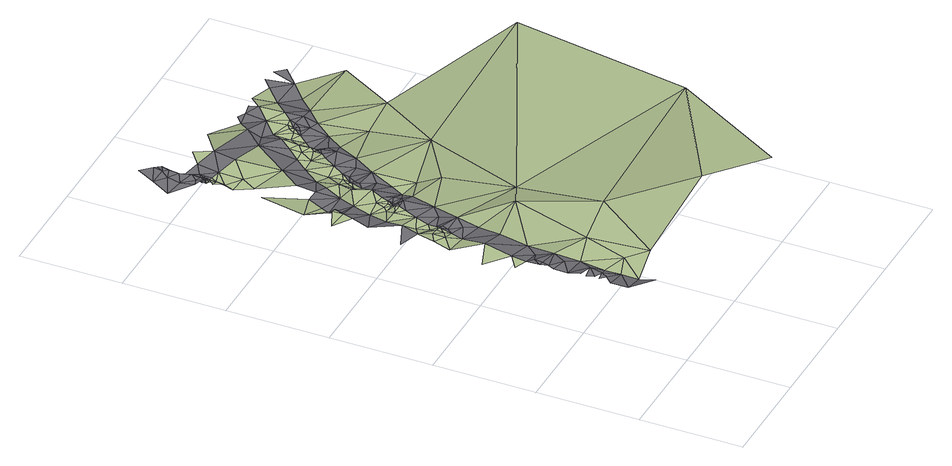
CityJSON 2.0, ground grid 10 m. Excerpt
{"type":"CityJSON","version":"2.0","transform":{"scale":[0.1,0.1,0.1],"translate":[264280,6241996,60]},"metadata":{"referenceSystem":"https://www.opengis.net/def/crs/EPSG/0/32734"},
"CityObjects":{
"road1":{"type":"Road","attributes":{"highway":"tertiary","name":"Upper Roodebloem Road","surface":"asphalt","lanes":1,"width":2.2,"oneway":"yes"},"geometry":[{"type":"MultiSurface","lod":"1","boundaries":[[[0,1,2]],[[3,4,0]],[[5,6,7]],[[4,3,5]],[[3,0,2]],[[8,9,10]],[[9,8,6]],[[5,3,6]],[[9,11,12]],[[9,6,13]],[[6,3,13]],[[14,11,15]],[[11,9,16]],[[15,17,14]],[[18,19,17]],[[20,19,18]],[[13,16,9]],[[16,15,11]],[[18,21,20]],[[21,22,20]],[[23,18,17]],[[23,17,15]],[[18,23,21]],[[22,21,24]],[[16,23,15]],[[24,25,22]],[[21,23,24]],[[24,26,25]],[[23,26,24]],[[25,26,27]],[[27,26,28]],[[29,30,31]],[[28,32,27]],[[33,32,34]],[[32,28,35]],[[36,33,37]],[[32,35,34]],[[37,33,34]],[[38,31,39]],[[36,37,40]],[[41,36,40]],[[40,42,41]],[[38,43,44]],[[42,45,41]],[[39,43,38]],[[46,40,37]],[[46,37,34]],[[35,46,34]],[[40,46,42]],[[44,43,47]],[[48,49,47]],[[50,45,42]],[[51,49,48]],[[42,46,50]],[[50,52,45]],[[51,48,53]],[[47,54,48]],[[47,43,54]],[[54,53,48]],[[46,55,50]],[[50,55,52]],[[55,56,52]],[[53,57,58]],[[54,57,53]],[[56,59,60]],[[61,60,62]],[[56,55,59]],[[58,57,63]],[[60,59,62]],[[64,61,62]],[[65,61,64]],[[64,62,59]],[[64,66,65]],[[67,65,66]],[[66,64,68]],[[59,68,64]],[[69,59,55]],[[70,63,57]],[[71,67,66]],[[66,68,71]],[[71,72,67]],[[69,68,59]],[[73,70,57]],[[71,74,72]],[[71,68,74]],[[68,69,74]],[[75,72,74]],[[76,70,73]],[[76,77,70]],[[78,75,74]],[[79,75,80]],[[75,78,80]],[[76,81,77]],[[79,80,82]],[[83,79,82]],[[82,84,83]],[[85,83,84]],[[78,86,80]],[[86,82,80]],[[85,84,87]],[[86,84,82]],[[81,76,88]],[[89,85,87]],[[84,86,87]],[[90,89,87]],[[87,86,90]],[[81,88,91]],[[90,92,89]],[[86,93,90]],[[91,94,81]],[[90,93,92]],[[92,95,96]],[[92,93,95]],[[95,97,96]],[[94,91,98]],[[97,95,99]],[[99,100,97]],[[101,100,99]],[[93,102,95]],[[99,103,101]],[[95,104,99]],[[105,94,98]],[[106,101,103]],[[104,103,99]],[[104,95,102]],[[104,106,103]],[[94,105,107]],[[106,104,108]],[[102,108,104]],[[106,108,109]],[[107,105,110]],[[108,111,109]],[[107,112,113]],[[107,110,112]],[[114,111,108]],[[115,111,116]],[[111,114,116]],[[113,112,117]],[[118,115,116]],[[118,116,114]],[[119,115,118]],[[108,120,114]],[[118,121,119]],[[114,121,118]],[[122,119,121]],[[117,112,123]],[[123,124,117]],[[114,125,121]],[[120,125,114]],[[121,125,122]],[[112,126,123]],[[125,127,122]],[[120,128,125]],[[126,129,123]],[[125,128,127]],[[128,130,127]],[[130,128,131]],[[130,131,132]],[[130,132,133]],[[134,133,132]],[[135,132,136]]]}]},
"terrain1":{"type":"TINRelief","geometry":[{"type":"CompositeSurface","lod":"1","boundaries":[[[2,137,3]],[[137,13,3]],[[22,25,138]],[[16,13,137]],[[139,25,27]],[[2,140,137]],[[141,23,16]],[[137,141,16]],[[142,143,144]],[[32,142,27]],[[26,23,141]],[[142,32,143]],[[141,137,140]],[[145,144,143]],[[30,144,145]],[[146,145,143]],[[32,33,143]],[[147,30,145]],[[146,143,33]],[[145,146,147]],[[30,148,31]],[[30,147,149]],[[36,146,33]],[[148,30,149]],[[147,146,36]],[[140,150,141]],[[36,41,147]],[[151,44,47]],[[152,26,141]],[[149,147,41]],[[26,152,28]],[[47,153,151]],[[41,45,149]],[[149,45,148]],[[31,148,52]],[[52,39,31]],[[28,152,35]],[[52,148,45]],[[49,153,47]],[[150,140,154]],[[53,155,153]],[[51,153,49]],[[51,53,153]],[[141,150,152]],[[52,156,39]],[[155,53,58]],[[35,152,46]],[[39,157,43]],[[39,156,157]],[[156,52,56]],[[155,58,63]],[[63,158,155]],[[43,157,159]],[[157,156,160]],[[60,156,56]],[[60,160,156]],[[43,161,54]],[[43,159,161]],[[157,162,159]],[[162,157,160]],[[61,160,60]],[[61,162,160]],[[159,162,163]],[[163,161,159]],[[61,65,162]],[[65,163,162]],[[164,46,152]],[[67,163,65]],[[161,163,67]],[[55,46,164]],[[150,164,152]],[[161,75,54]],[[161,67,72]],[[54,165,57]],[[166,167,168]],[[167,166,169]],[[170,169,166]],[[171,166,168]],[[172,171,168]],[[75,161,72]],[[165,54,75]],[[170,166,173]],[[174,170,175]],[[171,173,166]],[[175,176,174]],[[170,173,175]],[[177,172,178]],[[175,179,176]],[[172,177,171]],[[57,165,180]],[[175,181,179]],[[180,73,57]],[[181,175,173]],[[182,181,173]],[[183,69,55]],[[184,173,171]],[[75,79,165]],[[171,177,184]],[[182,173,184]],[[77,81,178]],[[164,183,55]],[[180,165,185]],[[81,177,178]],[[79,185,165]],[[180,76,73]],[[69,186,74]],[[187,180,185]],[[79,83,185]],[[150,154,188]],[[78,74,186]],[[189,180,187]],[[183,186,69]],[[76,180,190]],[[83,187,185]],[[191,184,177]],[[190,180,189]],[[83,85,187]],[[81,191,177]],[[187,85,189]],[[86,78,186]],[[85,89,189]],[[190,88,76]],[[154,192,188]],[[188,164,150]],[[190,189,89]],[[89,92,190]],[[88,190,92]],[[193,194,195]],[[94,191,81]],[[164,196,183]],[[92,197,88]],[[91,88,197]],[[186,183,196]],[[96,197,92]],[[86,186,196]],[[197,198,91]],[[97,197,96]],[[97,199,197]],[[198,197,199]],[[198,98,91]],[[196,93,86]],[[97,100,199]],[[198,199,200]],[[199,100,101]],[[98,198,201]],[[200,199,101]],[[201,198,200]],[[200,101,106]],[[201,105,98]],[[201,200,106]],[[195,113,202]],[[106,109,201]],[[203,105,201]],[[93,204,102]],[[201,109,203]],[[204,93,196]],[[110,105,203]],[[109,111,203]],[[110,203,205]],[[202,113,117]],[[205,203,111]],[[108,102,204]],[[206,196,164]],[[207,110,205]],[[111,115,205]],[[206,164,188]],[[207,205,115]],[[207,208,110]],[[115,119,207]],[[110,208,112]],[[120,108,204]],[[208,207,119]],[[196,209,204]],[[119,122,208]],[[122,112,208]],[[127,112,122]],[[209,120,204]],[[127,126,112]],[[128,120,209]],[[126,127,130]],[[206,209,196]],[[130,210,126]],[[128,209,211]],[[133,210,130]],[[128,211,131]],[[132,131,211]]]}]},
"road2":{"type":"Road","attributes":{"highway":"residential","name":"Coronation Road","surface":"asphalt","lanes":1,"width":2.2,"oneway":"yes"},"geometry":[{"type":"MultiSurface","lod":"1","boundaries":[[[212,213,214]],[[215,214,213]],[[216,214,217]],[[217,214,218]],[[219,220,221]],[[179,222,176]],[[223,218,224]],[[225,226,227]],[[214,215,218]],[[228,222,229]],[[226,230,227]],[[213,231,228]],[[195,191,94]],[[195,94,113]],[[94,107,113]],[[194,184,195]],[[176,222,232]],[[191,195,184]],[[232,222,228]],[[233,184,194]],[[233,215,229]],[[231,232,228]],[[179,181,229]],[[229,222,179]],[[231,213,212]],[[181,182,233]],[[181,233,229]],[[229,215,228]],[[227,234,225]],[[223,234,218]],[[213,228,215]],[[230,235,221]],[[219,221,235]],[[233,224,215]],[[217,218,227]],[[215,224,218]],[[221,227,230]],[[234,227,218]],[[219,236,220]],[[184,233,182]],[[194,224,233]],[[221,217,227]],[[216,212,214]],[[221,220,217]],[[216,217,220]]]}]}
},
"vertices":[
[18,65,56],[32,45,61],[40,65,51],[40,82,51],[18,82,56],[25,89,56],[29,95,56],[20,94,56],[21,99,56],[32,108,56],[19,106,56],[21,125,52],[20,112,56],[40,98,51],[22,139,52],[36,135,52],[43,123,51],[25,145,52],[27,152,52],[23,152,52],[23,153,52],[28,160,52],[27,168,48],[45,149,51],[42,166,46],[30,183,48],[52,178,46],[37,212,48],[58,207,46],[11,282,43],[32,275,43],[38,293,43],[43,237,42],[47,249,42],[59,244,42],[65,231,42],[50,261,42],[51,255,42],[23,319,43],[44,311,38],[54,261,42],[50,263,42],[56,268,38],[50,330,36],[30,337,43],[56,276,38],[71,255,42],[33,347,43],[40,355,36],[36,356,43],[70,272,38],[36,357,43],[61,290,38],[40,365,34],[56,348,36],[82,282,38],[67,303,38],[65,365,34],[44,373,34],[80,311,38],[70,310,38],[72,317,36],[73,313,38],[52,389,34],[75,316,36],[73,318,36],[76,320,36],[76,324,36],[85,315,36],[93,308,35],[65,389,34],[83,322,36],[79,331,36],[74,383,34],[99,321,29],[86,344,36],[88,399,27],[67,408,34],[106,334,29],[93,357,29],[106,349,29],[85,430,32],[99,362,29],[100,370,27],[103,369,27],[100,371,27],[119,359,29],[107,376,27],[102,416,26],[109,383,27],[122,376,27],[113,429,26],[117,395,27],[135,382,27],[119,469,26],[138,402,27],[125,407,27],[129,412,27],[125,442,26],[136,417,26],[133,418,26],[134,419,26],[151,405,22],[139,422,19],[146,414,22],[136,455,26],[141,428,19],[140,476,19],[166,423,19],[149,437,19],[148,468,19],[157,446,19],[165,483,19],[137,488,26],[171,443,19],[164,455,19],[163,449,19],[152,501,19],[168,453,19],[165,456,19],[180,440,19],[172,458,19],[175,464,19],[168,504,19],[160,508,19],[185,456,19],[182,498,19],[184,473,19],[199,456,16],[179,506,19],[203,489,12],[217,472,12],[236,488,12],[221,505,12],[231,514,12],[246,513,11],[254,504,11],
[64,90,51],[15,173,48],[7,201,48],[84,74,51],[79,133,51],[19,238,45],[35,250,45],[25,256,45],[35,262,45],[45,256,42],[46,263,42],[45,283,38],[49,271,38],[117,134,65],[12,349,43],[97,210,56],[32,358,43],[146,53,98],[21,380,40],[59,310,38],[61,319,36],[32,426,38],[66,323,36],[69,314,38],[69,332,36],[70,318,36],[72,322,36],[132,226,44],[79,361,36],[36,471,39],[31,473,39],[35,465,39],[33,475,39],[36,478,39],[43,467,32],[40,457,32],[45,476,32],[38,482,39],[41,482,32],[39,483,32],[58,456,32],[49,441,32],[39,484,32],[84,375,34],[44,483,32],[49,482,32],[130,297,35],[59,480,32],[93,365,27],[121,317,29],[97,373,27],[261,121,99],[101,379,27],[99,392,27],[83,475,32],[192,6,102],[78,514,32],[63,502,32],[87,497,32],[182,331,32],[117,417,26],[125,430,26],[131,421,26],[135,426,26],[134,437,26],[123,520,20],[147,451,19],[184,392,22],[158,453,19],[298,301,93],[162,459,19],[167,463,19],[220,391,30],[205,515,8],[255,447,26],
[24,487,39],[30,489,39],[21,500,39],[37,496,39],[2,503,39],[24,513,39],[34,507,39],[33,531,39],[13,522,39],[31,522,39],[38,484,39],[43,509,32],[43,506,32],[41,517,27],[39,521,27],[35,517,39],[36,487,39],[39,487,32],[37,525,39],[34,484,39],[36,484,39],[49,494,32],[42,513,32],[35,528,39],[23,541,39]
]}
